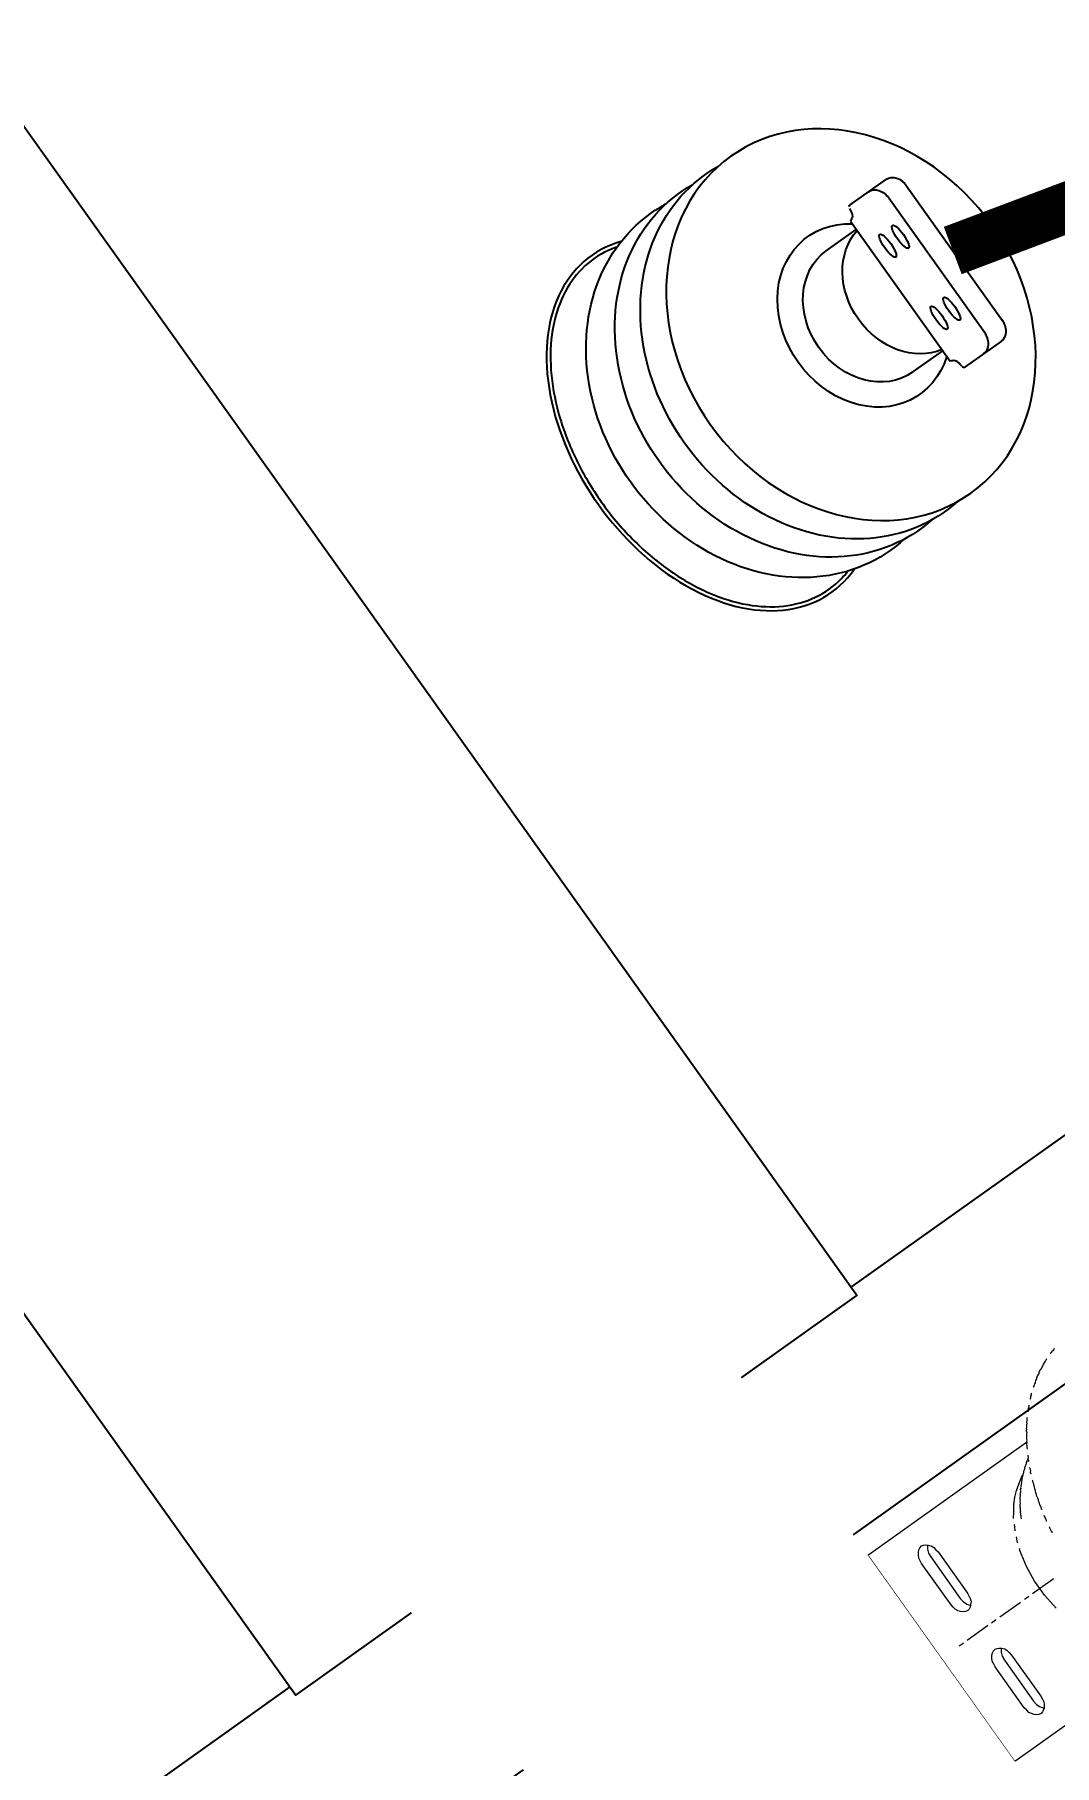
# Model space of a CAD drawing. Header units: feet. Extents: x 2321988 to 2329858, y 6722724 to 6730499.
# Drawn here: x 2326046.035 to 2326047.714, y 6726874.113 to 6726876.964 of the extents above; entities that cross this region are included whole.
import ezdxf

# ---------------------------------------------------------------- set-up
doc = ezdxf.new("R2010")
doc.units = ezdxf.units.FT
doc.header["$MEASUREMENT"] = 0
doc.header["$PDSIZE"] = 5
doc.layers.add('BESS Dimensions', color=3, linetype='Continuous')
doc.layers.add('C-BESS-EQUIPMENT', color=255, linetype='Continuous')
doc.styles.add('TG_DIMS', font='arial.ttf')
doc.dimstyles.new('TG-PROPOSED-ANNO', dxfattribs={"dimtxt": 0.1, "dimasz": 0.1, "dimexe": 0.05, "dimexo": 0.05, "dimgap": 0.02, "dimtad": 0, "dimtih": 1, "dimtoh": 1, "dimdsep": 46, "dimtxsty": 'TG_DIMS', "dimcen": 0, "dimclrd": 256, "dimclre": 256, "dimclrt": 256, "dimaunit": 1, "dimadec": 6, "dimazin": 2, "dimtfac": 1, "dimtofl": 0, "dimtmove": 1, "dimatfit": 3, "dimfxl": 1, "dimtolj": 1, "dimtzin": 0, "dimarcsym": 0})

# ---------------------------------------------------------------- blocks, each defined once
blk = doc.blocks.new('Midpoint Site Plan$0$P1730-01-0001')
at = {"color": 0, "linetype": 'ByBlock', "lineweight": -2}
for p, q in [((0, 35.194), (0, -35.194)), ((20.076, -17.562), (19.198, -17.562)), ((18.29, -18.029), (19.02, -18.029)), ((19.02, -17.826), (19.02, -21.226)), ((19.904, -17.893), (19.904, -21.159)), ((20.329, -17.893), (20.329, -21.159)), ((18.29, -20.971), (19.02, -20.971)), ((20.076, -21.49), (19.198, -21.49)), ((-39.37, -34.998), (-6.806, -34.998)), ((6.806, -34.998), (39.37, -34.998))]:
    blk.add_line(p, q, dxfattribs=at)
blk.add_lwpolyline([(6.806, 35.194), (-6.806, 35.194), (-6.806, -35.194), (6.806, -35.194)], close=True, dxfattribs=at)
for centre, start, end in [((19.198, -17.611), 90, 180), ((19.198, -21.441), 180, 270)]:
    blk.add_arc(centre, 0.0491, start, end, dxfattribs=at)
for centre, major_axis, ratio, start_param, end_param in [((14.454, -19.5), (0, 4.086), 0.670598, 6.046109, 9.661854), ((19.65, -21.155), (0, 0.336), 0.755248, 3.141593, 4.725055), ((20.076, -21.155), (0, 0.336), 0.755248, 3.141593, 4.725055)]:
    blk.add_ellipse(centre, major_axis=major_axis, ratio=ratio, start_param=start_param, end_param=end_param, dxfattribs=at)
at = {"color": 0, "linetype": 'ByBlock', "lineweight": -2, "extrusion": (0, 0, -1)}
for centre, major_axis, ratio, start_param, end_param in [((15.898, -19.5), (0, 4.086), 0.833977, 3.038975, 6.385803), ((16.596, -19.5), (0, 4.086), 0.833977, 3.050793, 6.373985), ((17.214, -19.5), (0, 4.086), 0.833977, 3.049307, 6.375471), ((18.155, -19.5), (0, 1.912), 0.833977, 2.568457, 6.856321), ((19.65, -17.898), (0, -0.336), 0.755248, 3.141593, 4.725055), ((20.076, -17.898), (0, -0.336), 0.755248, 3.141593, 4.725055), ((18.29, -19.5), (0, 1.471), 0.833977, 3.141593, 6.283185), ((19.25, -19.5), (0, 1.471), 0.833977, 3.329957, 6.094821)]:
    blk.add_ellipse(centre, major_axis=major_axis, ratio=ratio, start_param=start_param, end_param=end_param, dxfattribs=at)
blk.add_ellipse((17.842, -19.5), major_axis=(0, 4.086), ratio=0.833977, dxfattribs=at)
at = {"color": 0, "linetype": 'ByBlock', "lineweight": -2}
for centre in [(19.338, -18.652), (19.646, -18.652), (19.338, -20.4), (19.646, -20.4)]:
    blk.add_ellipse(centre, major_axis=(0, 0.275), ratio=0.262998, dxfattribs=at)
blk.add_open_spline([(14.969, -15.569), (14.882, -15.543), (14.794, -15.523), (14.497, -15.481), (14.286, -15.488), (13.871, -15.578), (13.666, -15.66), (13.273, -15.896), (13.085, -16.05), (12.739, -16.422), (12.58, -16.64), (12.3, -17.127), (12.18, -17.396), (11.986, -17.97), (11.911, -18.275), (11.814, -18.903), (11.79, -19.226), (11.795, -19.871), (11.824, -20.192), (11.932, -20.817), (12.011, -21.119), (12.214, -21.686), (12.339, -21.95), (12.626, -22.427), (12.788, -22.639), (13.14, -22.998), (13.33, -23.145), (13.726, -23.367), (13.932, -23.442), (14.349, -23.517), (14.56, -23.517), (14.836, -23.467), (14.903, -23.451), (14.969, -23.431)], degree=3, knots=[6.085725, 6.085725, 6.085725, 6.085725, 6.186944, 6.186944, 6.426796, 6.426796, 6.666649, 6.666649, 6.906501, 6.906501, 7.146353, 7.146353, 7.386205, 7.386205, 7.626057, 7.626057, 7.86591, 7.86591, 8.105762, 8.105762, 8.345614, 8.345614, 8.585466, 8.585466, 8.825318, 8.825318, 9.065171, 9.065171, 9.305023, 9.305023, 9.544875, 9.544875, 9.622239, 9.622239, 9.622239, 9.622239], dxfattribs=at)
for points in [[(19.149, -17.611), (19.104, -17.777), (19.02, -17.826)], [(19.149, -21.441), (19.104, -21.275), (19.02, -21.226)]]:
    blk.add_spline(points, degree=3, dxfattribs=at)
blk = doc.blocks.new('Midpoint Site Plan$0$A$C71e53a02')
at = {"lineweight": 9}
for points in [[(5.135, 3.61), (5.116, 3.601), (5.096, 3.591), (5.077, 3.591), (5.058, 3.581), (5.038, 3.571), (5.019, 3.562), (4.999, 3.552), (4.98, 3.542), (4.96, 3.532), (4.941, 3.523), (4.921, 3.513), (4.892, 3.503), (4.872, 3.494), (4.853, 3.484), (4.833, 3.464), (4.814, 3.455), (4.794, 3.445), (4.775, 3.435), (4.755, 3.425), (4.736, 3.406), (4.716, 3.396), (4.697, 3.386), (4.677, 3.367), (4.668, 3.357), (4.648, 3.347), (4.629, 3.328), (4.609, 3.318), (4.59, 3.308), (4.6, 3.308)], [(5.369, 3.688), (5.35, 3.679), (5.33, 3.669), (5.301, 3.669), (5.282, 3.659), (5.262, 3.659), (5.252, 3.649), (5.262, 3.649)], [(5.369, 3.688), (5.369, 3.688)], [(4.492, 3.23), (4.473, 3.221), (4.463, 3.201), (4.444, 3.191), (4.424, 3.172), (4.405, 3.152), (4.414, 3.152)], [(4.405, 3.152), (4.405, 3.152)], [(4.492, 3.23), (4.492, 3.23)], [(4.142, 2.889), (4.132, 2.88), (4.112, 2.86), (4.103, 2.841), (4.083, 2.821), (4.073, 2.802), (4.054, 2.782), (4.034, 2.763), (4.025, 2.743), (4.005, 2.724), (3.995, 2.704), (3.976, 2.685), (3.966, 2.655), (3.947, 2.636), (3.937, 2.616), (3.917, 2.597), (3.908, 2.577), (3.888, 2.558), (3.878, 2.529), (3.859, 2.509), (3.849, 2.49), (3.83, 2.47), (3.82, 2.441), (3.8, 2.422), (3.791, 2.402), (3.781, 2.383), (3.791, 2.383)], [(4.317, 3.065), (4.297, 3.055), (4.288, 3.036), (4.268, 3.026), (4.249, 3.006), (4.229, 2.987), (4.229, 2.977), (4.239, 2.977)], [(0.01, -2.5), (0, -2.5), (0, 2.5), (0.029, 2.5), (1.939, 2.5), (2.115, 2.5), (2.124, 2.5)], [(0.029, 2.5), (0.039, 2.5)], [(1.939, 2.5), (1.949, 2.5)], [(2.115, 2.5), (3.849, 2.5), (3.859, 2.5)], [(3.693, 2.227), (3.684, 2.217), (3.674, 2.217), (3.674, 2.207), (3.664, 2.207), (3.654, 2.197), (3.645, 2.197), (3.635, 2.188), (3.615, 2.178), (3.596, 2.158), (3.586, 2.149), (3.567, 2.139), (3.557, 2.129), (3.537, 2.119), (3.528, 2.11), (3.508, 2.09), (3.498, 2.08), (3.479, 2.071), (3.469, 2.061), (3.45, 2.042), (3.44, 2.032), (3.42, 2.022), (3.411, 2.012), (3.391, 1.993), (3.381, 1.983), (3.362, 1.973), (3.352, 1.954), (3.342, 1.944), (3.323, 1.934), (3.313, 1.915), (3.303, 1.905), (3.284, 1.886), (3.274, 1.876), (3.264, 1.866), (3.245, 1.847), (3.235, 1.837), (3.226, 1.817), (3.206, 1.808), (3.196, 1.788), (3.187, 1.778), (3.177, 1.759), (3.157, 1.749), (3.148, 1.73), (3.138, 1.72), (3.128, 1.7), (3.109, 1.691), (3.099, 1.671), (3.089, 1.652), (3.079, 1.642), (3.07, 1.622), (3.06, 1.613), (3.05, 1.593), (3.031, 1.574), (3.021, 1.564), (3.011, 1.545), (3.001, 1.535), (2.992, 1.515), (2.982, 1.496), (2.972, 1.486), (2.962, 1.467), (2.953, 1.447), (2.943, 1.437), (2.933, 1.418), (2.923, 1.398), (2.914, 1.379), (2.904, 1.369), (2.894, 1.35), (2.884, 1.33), (2.894, 1.33)], [(3.606, 2.061), (3.606, 2.042), (3.596, 2.022), (3.586, 1.993), (3.567, 1.973), (3.557, 1.944), (3.567, 1.944)], [(3.635, 2.188), (3.635, 2.188)], [(3.722, 2.275), (3.713, 2.266), (3.703, 2.236), (3.684, 2.217), (3.674, 2.188), (3.664, 2.168), (3.674, 2.168)], [(0.77, 1.749), (0.78, 1.749)], [(1.082, 1.983), (1.033, 1.915), (1.004, 1.837), (0.994, 1.749), (1.004, 1.749), (0.994, 1.749), (0.994, 0.745), (1.004, 0.658), (1.033, 0.58), (1.082, 0.512), (1.091, 0.512)], [(1.169, 1.749), (1.179, 1.749)], [(2.933, 1.642), (3.031, 1.749), (3.04, 1.749)], [(3.031, 1.749), (3.138, 1.837), (3.148, 1.837)], [(3.138, 1.837), (3.245, 1.915), (3.255, 1.915)], [(3.245, 1.915), (3.352, 1.983), (3.362, 1.983)], [(3.508, 1.827), (3.508, 1.817), (3.498, 1.798), (3.489, 1.769), (3.479, 1.739), (3.469, 1.72), (3.459, 1.691), (3.45, 1.661), (3.44, 1.642), (3.43, 1.613), (3.42, 1.584), (3.411, 1.554), (3.401, 1.535), (3.391, 1.506), (3.391, 1.476), (3.381, 1.447), (3.372, 1.428), (3.362, 1.398), (3.352, 1.369), (3.342, 1.34), (3.342, 1.311), (3.333, 1.291), (3.323, 1.262), (3.323, 1.242), (3.333, 1.242)], [(3.352, 1.983), (3.401, 2.012), (3.411, 2.012)], [(3.557, 1.944), (3.557, 1.944)], [(2.767, 1.418), (2.845, 1.525), (2.855, 1.525)], [(2.845, 1.525), (2.933, 1.642), (2.943, 1.642)], [(2.914, 1.379), (2.914, 1.379)], [(2.553, 0.989), (2.602, 1.087), (2.612, 1.087)], [(2.651, 1.203), (2.69, 1.272), (2.699, 1.272)], [(2.69, 1.272), (2.709, 1.311), (2.719, 1.311)], [(3.294, 1.126), (3.284, 1.096), (3.284, 1.067), (3.274, 1.038), (3.264, 1.009), (3.264, 0.999), (3.274, 0.999)], [(3.294, 1.126), (3.294, 1.126)], [(0.77, 0.745), (0.78, 0.745)], [(1.169, 0.745), (1.179, 0.745)], [(2.465, 0.668), (2.504, 0.833), (2.514, 0.833)], [(2.504, 0.833), (2.514, 0.862), (2.524, 0.862)], [(2.553, 0.979), (2.553, 0.989), (2.563, 0.989)], [(3.245, 0.882), (3.245, 0.862), (3.235, 0.843), (3.235, 0.814), (3.226, 0.784), (3.226, 0.755), (3.235, 0.755)], [(2.407, 0.336), (2.426, 0.502), (2.436, 0.502)], [(2.426, 0.502), (2.465, 0.668), (2.475, 0.668)], [(2.387, 0.171), (2.407, 0.336), (2.417, 0.336)], [(2.387, -0.171), (2.387, -0.005), (2.387, 0.171), (2.397, 0.171)], [(2.387, -0.005), (2.397, -0.005)], [(2.407, -0.346), (2.387, -0.171), (2.397, -0.171)], [(1.082, -0.521), (1.033, -0.59), (1.004, -0.668), (0.994, -0.755), (1.004, -0.755), (0.994, -0.755), (0.994, -1.749), (1.004, -1.837), (1.033, -1.915), (1.082, -1.983), (1.091, -1.983)], [(2.426, -0.512), (2.407, -0.346), (2.417, -0.346)], [(0.77, -0.755), (0.78, -0.755)], [(1.169, -0.755), (1.179, -0.755)], [(0.77, -1.749), (0.78, -1.749)], [(1.169, -1.749), (1.179, -1.749)], [(0, -2.5), (0.029, -2.5), (1.939, -2.5), (2.115, -2.5), (2.124, -2.5)], [(0.029, -2.5), (0.039, -2.5)]]:
    blk.add_lwpolyline(points, dxfattribs=at)
for points in [[(1.13, 1.925), (1.15, 1.866), (1.16, 1.808), (1.169, 1.749), (1.169, 0.745), (1.16, 0.687), (1.15, 0.629), (1.13, 0.57), (1.091, 0.531), (1.052, 0.492), (1.013, 0.473), (0.974, 0.463), (0.926, 0.473), (0.887, 0.492), (0.848, 0.531), (0.819, 0.57), (0.789, 0.629), (0.78, 0.687), (0.77, 0.745), (0.77, 1.749), (0.78, 1.808), (0.789, 1.866), (0.819, 1.925), (0.848, 1.964), (0.887, 2.003), (0.926, 2.022), (0.974, 2.032), (1.013, 2.022), (1.052, 2.003), (1.091, 1.964)], [(0.819, -1.925), (0.789, -1.876), (0.78, -1.817), (0.77, -1.749), (0.77, -0.755), (0.78, -0.687), (0.789, -0.629), (0.819, -0.58), (0.848, -0.531), (0.887, -0.502), (0.926, -0.482), (0.974, -0.473), (1.013, -0.482), (1.052, -0.502), (1.091, -0.531), (1.13, -0.58), (1.15, -0.629), (1.16, -0.687), (1.169, -0.755), (1.169, -1.749), (1.16, -1.817), (1.15, -1.876), (1.13, -1.925), (1.091, -1.973), (1.052, -2.003), (1.013, -2.022), (0.974, -2.032), (0.926, -2.022), (0.887, -2.003), (0.848, -1.973)]]:
    blk.add_lwpolyline(points, close=True, dxfattribs=at)
at = {"lineweight": 5}
for points in [[(0.429, -0.005), (0.526, -0.005), (0.536, -0.005)], [(0.624, -0.005), (1.121, -0.005), (1.13, -0.005)], [(1.218, -0.005), (1.316, -0.005), (1.325, -0.005)], [(1.423, -0.005), (1.91, -0.005), (1.92, -0.005)], [(2.017, -0.005), (2.115, -0.005), (2.124, -0.005)], [(2.212, -0.005), (2.709, -0.005), (2.719, -0.005)]]:
    blk.add_lwpolyline(points, dxfattribs=at)
blk = doc.blocks.new('*U57')
at = {"layer": 'C-BESS-EQUIPMENT'}
blk.add_lwpolyline([(39, -39), (39, 39), (117, 39), (117, -39)], close=True, dxfattribs=at)
at = {"layer": 'C-BESS-EQUIPMENT', "const_width": 1}
blk.add_lwpolyline([(119.805, 34.657), (118.082, 34.575), (115.28, 34.249), (111.784, 33.557), (107.983, 32.376), (104.265, 30.585), (101.015, 28.061), (98.623, 24.683), (97.474, 20.329)], dxfattribs=at)
at = {"layer": 'C-BESS-EQUIPMENT', "rotation": 90}
for name, p in [('Midpoint Site Plan$0$P1730-01-0001', (78, 0)), ('Midpoint Site Plan$0$A$C71e53a02', (120, 4))]:
    blk.add_blockref(name, p, dxfattribs=at)
blk.add_wipeout([(152, -67.5), (152, 67.5), (160, 67.5), (160, -67.5)]).dxf.layer = 'C-BESS-EQUIPMENT'
blk.add_wipeout([(7.5, -4), (7.5, 4), (148.5, 4), (148.5, -4)]).dxf.layer = 'C-BESS-EQUIPMENT'
blk = doc.blocks.new('*D110')
at = {"layer": 'BESS Dimensions', "lineweight": -2, "transparency": 16777216}
for p, q in [((2325959.3419, 6726878.5788), (2325907.9067, 6726841.9324)), ((2325917.7814, 6726836.6894), (2325957.7158, 6726780.6393)), ((2326007.7221, 6726710.4528), (2325967.7877, 6726766.5029)), ((2326060.8878, 6726736.0536), (2326009.4525, 6726699.4072))]:
    blk.add_line(p, q, dxfattribs=at)
at = {"layer": 'BESS Dimensions', "transparency": 16777216}
for points in [[(2325919.1388, 6726837.6565), (2325916.424, 6726835.7223), (2325911.9788, 6726844.8337)], [(2326009.0794, 6726711.4199), (2326006.3647, 6726709.4857), (2326013.5247, 6726702.3085)]]:
    blk.add_solid(points, dxfattribs=at)
at = {"layer": 'Defpoints', "color": 0, "transparency": 16777216}
for p in [(2325963.414, 6726881.4801), (2326064.9599, 6726738.9549), (2326013.5247, 6726702.3085)]:
    blk.add_point(p, dxfattribs=at)
at = {"layer": 'BESS Dimensions', "transparency": 16777216, "insert": (2325962.7517, 6726773.5711), "char_height": 10, "attachment_point": 5, "style": 'TG_DIMS'}
blk.add_mtext("\\A1;175'", dxfattribs=at)

msp = doc.modelspace()

# ---------------------------------------------------------------- block references
at = {"layer": 'C-BESS-EQUIPMENT', "xscale": 0.08333333333333331, "yscale": 0.08333333333333331, "zscale": 0.08333333333333331, "rotation": 305.4689808292026}
msp.add_blockref('*U57', (2326041.4532, 6726882.2405), dxfattribs=at)

# ---------------------------------------------------------------- next in the draw order: wipeouts: each hides what was drawn before it
msp.add_wipeout([(2326044.1544, 6726887.5417), (2326077.858, 6726840.2369), (2326077.4083, 6726839.9165), (2326043.7047, 6726887.2214)]).dxf.layer = 'C-BESS-EQUIPMENT'

# ---------------------------------------------------------------- next in the draw order: wipeouts: each hides what was drawn before it
msp.add_wipeout([(2326040.0822, 6726884.6404), (2326073.7858, 6726837.3356), (2326073.3362, 6726837.0152), (2326039.6325, 6726884.3201)]).dxf.layer = 'C-BESS-EQUIPMENT'

# ---------------------------------------------------------------- next in the draw order: wipeouts: each hides what was drawn before it
msp.add_wipeout([(2326036.0101, 6726881.739), (2326069.7137, 6726834.4343), (2326069.264, 6726834.1139), (2326035.5604, 6726881.4188)]).dxf.layer = 'C-BESS-EQUIPMENT'

# ---------------------------------------------------------------- next in the draw order: dimensions: what is measured, and where the dimension line sits
at = {"layer": 'BESS Dimensions'}
dim = msp.add_aligned_dim(p1=(2325963.414, 6726881.4801), p2=(2326064.9599, 6726738.9549), distance=-63.1549, dimstyle='TG-PROPOSED-ANNO', override={"dimscale": 50, "dimpost": "'"}, dxfattribs=at)
dim.commit()
dim.dimension.update_dxf_attribs({"geometry": '*D110', "text_midpoint": (2325962.7517, 6726773.5711)})

doc.saveas('drawing.dxf')
